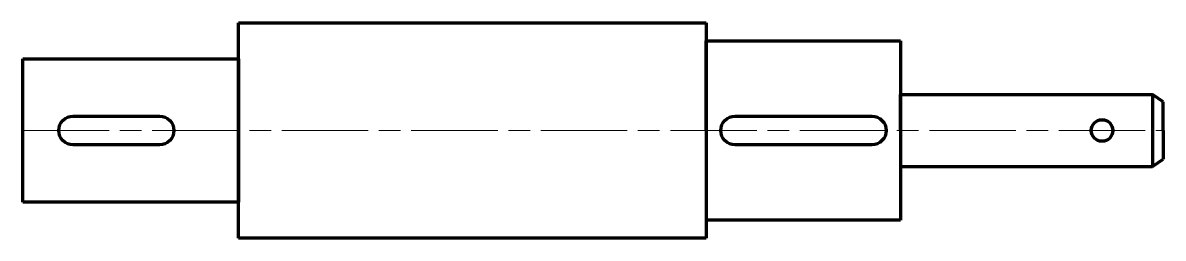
# Model space of a CAD drawing. Header units: millimetres. Extents: x 180 to 497, y 130 to 190.
import ezdxf

# ---------------------------------------------------------------- set-up
doc = ezdxf.new("R2010")
doc.units = ezdxf.units.MM
doc.linetypes.add('ACAD_ISO08W100', pattern=[36, 24, -3, 6, -3])
doc.layers.add('Contornos visibles', color=1, linetype='Continuous', lineweight=100)
doc.layers.add('Ejes', color=3, linetype='ACAD_ISO08W100', lineweight=20)

msp = doc.modelspace()

# ---------------------------------------------------------------- linework, layer by layer
at = {"layer": 'Contornos visibles'}
for p, q in [((240, 190), (370, 190)), ((240, 130), (240, 190)), ((370, 190), (370, 130)), ((370, 160), (370, 185)), ((370, 185), (370, 185)), ((370, 185), (424, 185)), ((424, 185), (424, 135)), ((180, 180), (240, 180)), ((180, 140), (180, 180)), ((240, 180), (240, 140)), ((424, 160), (424, 170)), ((424, 170), (494, 170)), ((497, 168), (494, 170)), ((494, 170), (494, 150)), ((497, 160), (497, 168)), ((497, 160), (497, 152)), ((424, 150), (494, 150)), ((494, 150), (497, 152)), ((240, 140), (180, 140)), ((424, 135), (370, 135)), ((370, 130), (240, 130))]:
    msp.add_line(p, q, dxfattribs=at)
for points in [[(194, 164), (218, 164, -1), (218, 156), (194, 156, -1), (194, 164)], [(378, 164), (416, 164, -1), (416, 156), (378, 156, -1), (378, 164)]]:
    msp.add_lwpolyline(points, format="xyb", dxfattribs=at)
msp.add_circle((480, 160), 3, dxfattribs=at)
at = {"layer": 'Ejes'}
msp.add_line((180, 160), (497, 160), dxfattribs=at)

doc.saveas('drawing.dxf')
